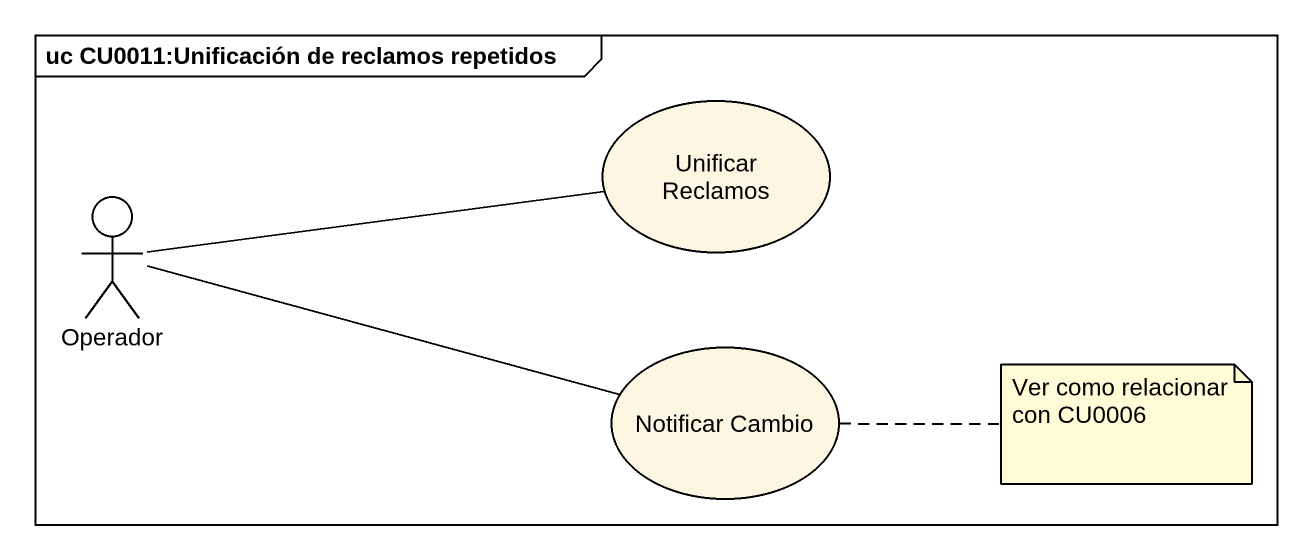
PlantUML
@startuml
mainframe uc CU0011:Unificación de reclamos repetidos
usecase "Unificar Reclamos" as Unificar_Reclamos
actor Operador
usecase "Notificar Cambio" as Notificar_Cambio
Operador -right- Unificar_Reclamos
Operador -right- Notificar_Cambio
note right of Notificar_Cambio : Ver como relacionar con CU0006
@enduml
